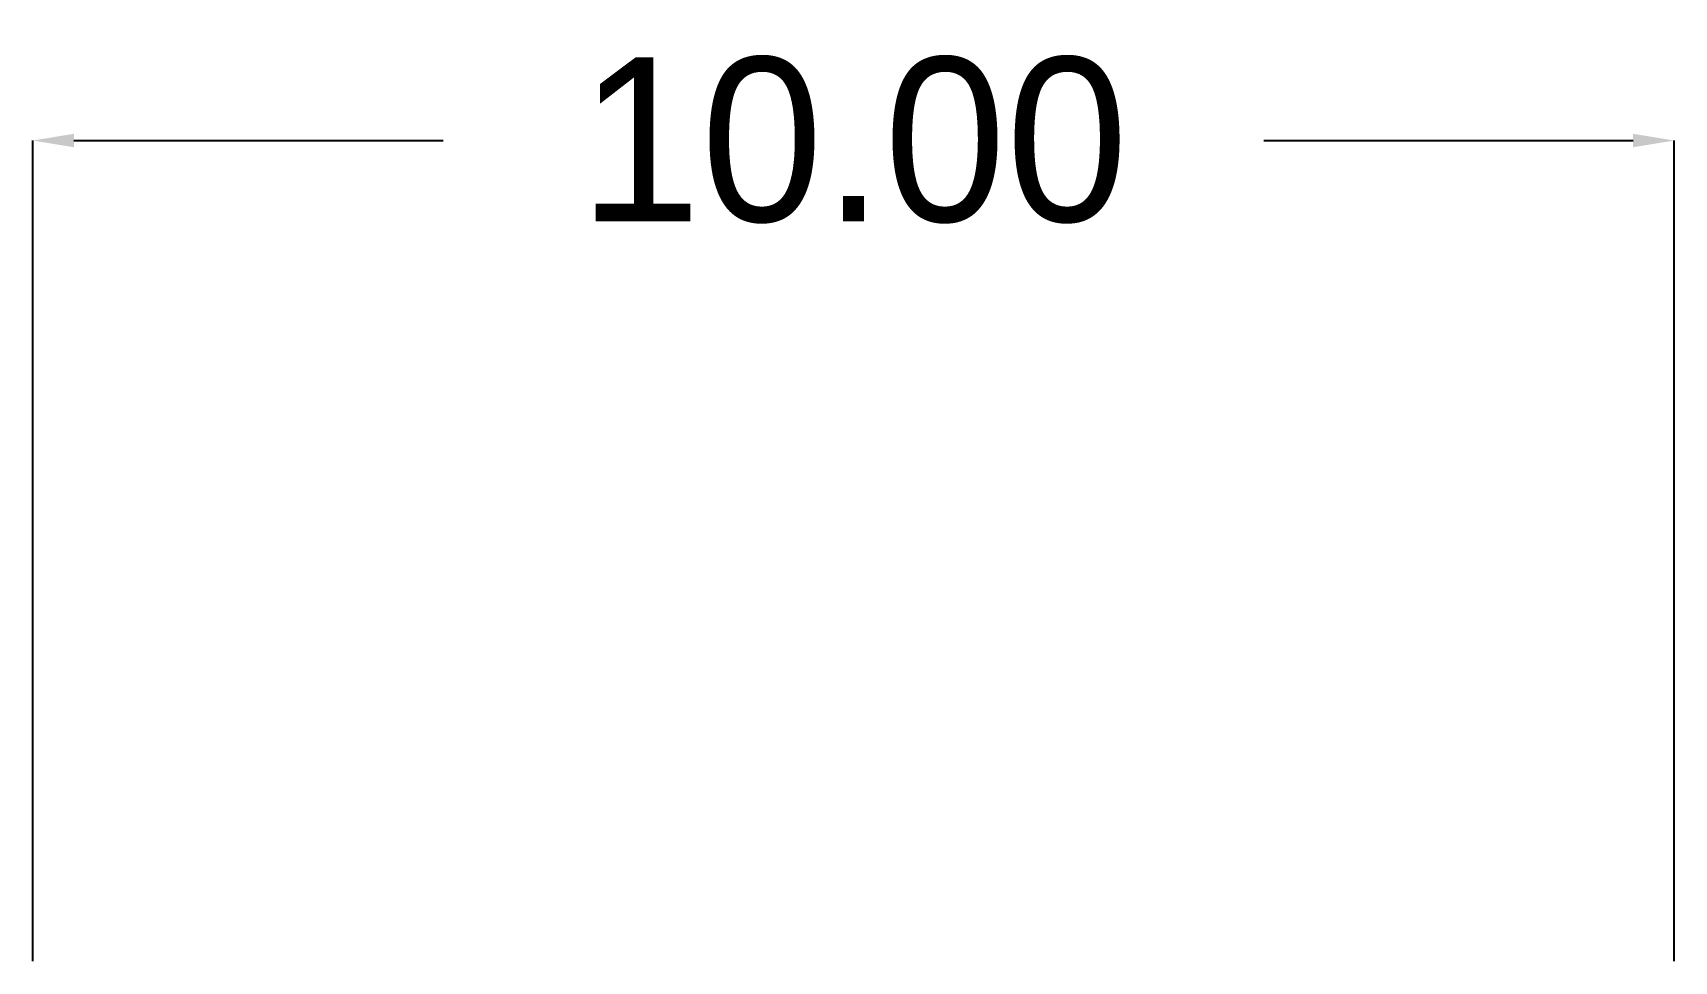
# Model space of a CAD drawing. Header units: metres. Extents: x 0 to 10, y 0 to 5.7.
import ezdxf

# ---------------------------------------------------------------- set-up
doc = ezdxf.new("R2010")
doc.units = ezdxf.units.M
doc.dimstyles.get("Standard").update_dxf_attribs({"dimtxt": 2.5, "dimasz": 2.5, "dimexe": 1.25, "dimexo": 0.625, "dimtad": 1, "dimcen": 2.5, "dimazin": 3, "dimtfac": 1, "dimtmove": 0, "dimatfit": 3})

# ---------------------------------------------------------------- blocks, each defined once
blk = doc.blocks.new('_CLOSEDFILLED')
at = {"color": 0, "linetype": 'BYBLOCK'}
blk.add_solid([(-1, 0.164), (0, 0), (-1, -0.164)], dxfattribs=at)
blk = doc.blocks.new('*D1')
for p, q in [((0, 0), (0, 5)), ((0.25, 5), (2.5, 5)), ((7.5, 5), (9.75, 5)), ((10, 0), (10, 5))]:
    blk.add_line(p, q)
at = {"layer": 'Defpoints'}
for p in [(0, 5), (0, 0), (10, 0)]:
    blk.add_point(p, dxfattribs=at)
at = {"xscale": 0.25, "yscale": 0.25, "rotation": 180}
blk.add_blockref('_CLOSEDFILLED', (0, 5), dxfattribs=at)
at = {"xscale": 0.25, "yscale": 0.25}
blk.add_blockref('_CLOSEDFILLED', (10, 5), dxfattribs=at)
at = {"insert": (5, 5), "char_height": 1, "attachment_point": 5}
blk.add_mtext('10.00', dxfattribs=at)

msp = doc.modelspace()

# ---------------------------------------------------------------- dimensions: what is measured, and where the dimension line sits
dim = msp.add_linear_dim(base=(0, 5), p1=(0, 0), p2=(10, 0), text='10.00', dimstyle='Standard')
dim.commit()
dim.dimension.update_dxf_attribs({"geometry": '*D1', "text_midpoint": (5, 5)})

doc.saveas('drawing.dxf')
